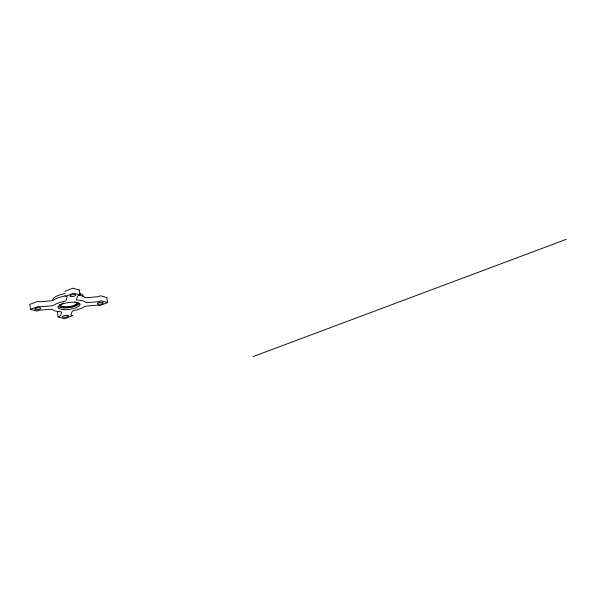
<?xml version="1.0" encoding="UTF-8"?>
<svg xmlns="http://www.w3.org/2000/svg" width="596" height="596" viewBox="0 0 596 596"><rect width="100%" height="100%" fill="white"/><g stroke="black" fill="none" stroke-linecap="round" stroke-linejoin="round"><path stroke-width="0.89" d="M106.848 297.635L107.6 302.589L99.577 305.599L98.228 305.308A2.645 0.82 -7.9 0 0 96.507 305.219L86.599 306.083A2.645 0.82 -7.9 0 0 83.991 306.858A17.44 5.416 -7.9 0 1 74.09 310.561A2.645 0.82 -7.9 0 0 72.123 311.507L70.954 314.785A2.645 0.82 -7.9 0 0 71.498 315.314L72.645 315.664L64.502 318.711L58.08 316.96L59.548 316.364A2.645 0.82 -7.9 0 0 60.531 315.686L61.693 312.431A2.652 0.827 -7.9 0 0 60.271 311.775A17.44 5.416 -7.9 0 1 52.537 309.629A2.652 0.827 -7.9 0 0 50.258 309.279L40.409 310.144A2.645 0.82 -7.9 0 0 38.464 310.561L36.818 311.112L30.508 309.376L29.8 304.355L37.839 301.33L39.187 301.621A2.645 0.82 -7.9 0 0 40.908 301.71L50.816 300.838A2.645 0.82 -7.9 0 0 53.424 300.071A17.44 5.416 -7.9 0 1 63.318 296.368A2.645 0.82 -7.9 0 0 65.292 295.422M30.493 309.361L38.531 306.314L39.88 306.605A2.645 0.82 -7.9 0 0 41.601 306.694L51.509 305.822A2.645 0.82 -7.9 0 0 54.109 305.055A17.44 5.416 -7.9 0 1 64.01 301.353A2.645 0.82 -7.9 0 0 65.985 300.406L67.154 297.128A2.645 0.82 -7.9 0 0 66.603 296.592L65.463 296.264L73.606 293.195L80.028 294.953L78.56 295.541A2.645 0.82 -7.9 0 0 77.577 296.227L76.415 299.483A2.652 0.827 -7.9 0 0 77.838 300.138A17.44 5.416 -7.9 0 1 85.571 302.284A2.652 0.827 -7.9 0 0 87.85 302.634L97.692 301.77A2.645 0.82 -7.9 0 0 99.644 301.353L101.29 300.801L107.615 302.567M58.08 316.96L57.387 311.961L58.855 311.38M79.261 290.036L80.028 294.953M79.298 290.021L72.913 288.211L64.808 291.31M253.009 356.639L566.2 239.361M106.878 297.538L100.597 295.817L98.951 296.368A2.645 0.82 -7.9 0 1 97.006 296.786L87.158 297.65A2.652 0.827 -7.9 0 1 84.93 297.3M78.888 295.318A17.44 5.416 -7.9 0 1 84.878 297.3M79.722 293.455A15.354 4.768 -7.9 0 1 83.112 296.413M52.731 300.146A15.354 4.768 -7.9 0 1 65.18 293.59M79.775 303.126A11.115 3.457 -7.9 0 1 69.568 307.573A11.115 3.457 -7.9 0 1 58.05 306.329M74.977 301.881A7.942 2.466 -7.9 0 1 70.09 306.486A7.942 2.466 -7.9 0 1 61.366 304.303M61.746 303.967A7.942 2.466 -7.9 0 1 62.245 303.632M62.841 303.312A7.942 2.466 -7.9 0 1 63.534 302.999M77.793 302.41A9.32 2.898 -7.9 0 1 69.158 307.067A9.32 2.898 -7.9 0 1 59.66 304.906M59.898 304.519A9.32 2.898 -7.9 0 1 60.077 304.318M68.272 315.805L68.093 316.305A2.965 0.924 -7.9 0 1 63.407 317.243A2.965 0.924 -7.9 0 1 63.973 315.656A2.965 0.924 -7.9 0 1 68.272 315.805M75.655 295.109L75.476 295.609A2.965 0.924 -7.9 0 1 71.311 296.599A2.965 0.924 -7.9 0 1 70.388 295.348L71.587 294.901A2.965 0.924 -7.9 0 1 75.655 295.109M35.916 308.207L35.425 308.445A2.965 0.924 -7.9 0 0 36.93 309.697A2.965 0.924 -7.9 0 0 40.714 308.281A2.965 0.924 -7.9 0 0 36.617 307.998L35.916 308.207M98.571 304.176A2.965 0.924 -7.9 0 0 103.25 302.954A2.965 0.924 -7.9 0 0 99.167 302.5A2.965 0.924 -7.9 0 0 98.571 304.176M63.906 309.674A11.115 3.457 -7.9 0 0 80.05 304.437A11.115 3.457 -7.9 0 0 63.154 303.744A11.115 3.457 -7.9 0 0 63.906 309.674"/></g></svg>
